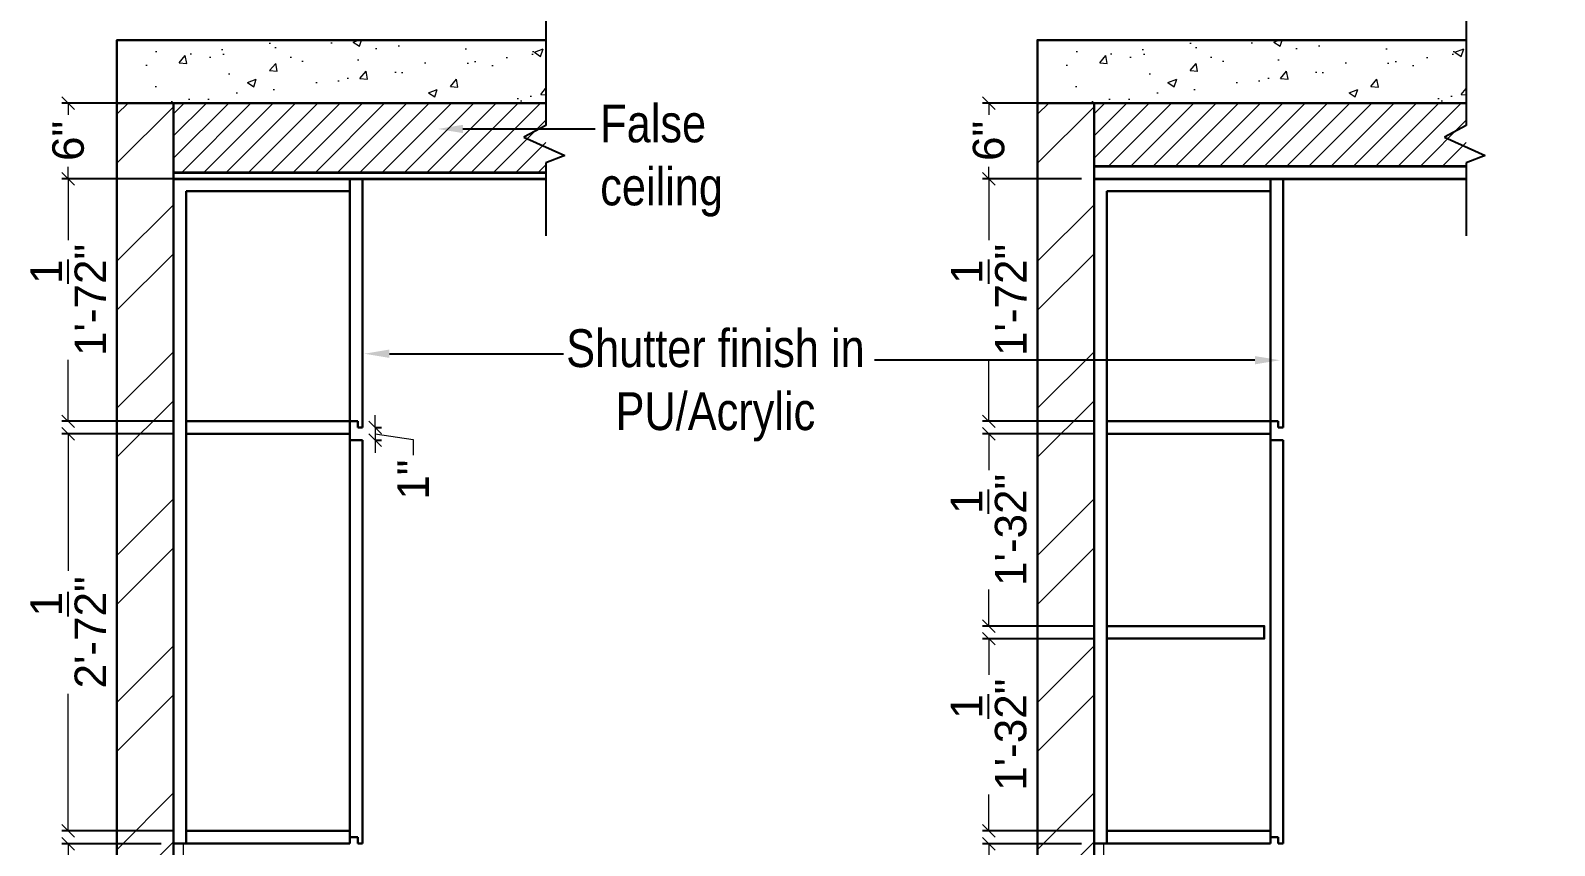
# Model space of a CAD drawing. Header units: millimetres. Extents: x 56222 to 3066687, y -650199 to -121287.
# Drawn here: x 133338.6 to 133459.5, y -184619.3 to -184554.6 of the extents above; entities that cross this region are included whole.
import ezdxf
from ezdxf import colors
from ezdxf.entities.mleader import LeaderData, LeaderLine
from ezdxf.math import Vec2, Vec3

# ---------------------------------------------------------------- set-up
doc = ezdxf.new("R2010")
doc.units = ezdxf.units.MM
doc.header["$MEASUREMENT"] = 0
doc.header["$PDMODE"] = 35
doc.layers.get('Defpoints').update_dxf_attribs({"color": 220})
for name, color, linetype, lineweight in [('dim05', 1, 'Continuous', 13), ('FURNITURE', 32, 'Continuous', 9), ('GF FALSE CEILING', 6, 'Continuous', 35), ('hatch-wall', 8, 'Continuous', 9), ('SECTION ( SLAB PLine )', 104, 'Continuous', 30), ('Text', 7, 'Continuous', 15), ('wall', 7, 'Continuous', 30), ('XX~SLAB ( BEAM )~ ( DIM )', 7, 'Continuous', 9)]:
    doc.layers.add(name, color=color, linetype=linetype, lineweight=lineweight)
doc.styles.add('Arial', font='arial.ttf')
doc.styles.get("Standard").update_dxf_attribs({"font": 'arial.ttf', "height": 6})
doc.styles.add('style4', font='ARIALN.TTF')
doc.dimstyles.new('ISO-25', dxfattribs={"dimtxt": 2.5, "dimasz": 1, "dimexe": 0.5, "dimexo": 1, "dimtad": 0, "dimdec": 1, "dimlunit": 4, "dimtxsty": 'Standard', "dimblk": 'OBLIQUE', "dimcen": 2.5, "dimclrd": 1, "dimclre": 1, "dimclrt": 5, "dimadec": 0, "dimazin": 0, "dimtfac": 1, "dimtdec": 1, "dimtmove": 0, "dimatfit": 3, "dimfxl": 1, "dimlwd": -1, "dimarcsym": 0})

# ---------------------------------------------------------------- blocks, each defined once
blk = doc.blocks.new('_Oblique')
at = {"layer": 'wall', "color": 0, "lineweight": -2}
blk.add_line((-0.5, -0.5), (0.5, 0.5), dxfattribs=at)
blk = doc.blocks.new('*D228')
at = {"layer": 'Defpoints', "color": 0, "lineweight": 30, "transparency": 16777216}
for p in [(133414.63, -184619.12), (133422.99, -184619.12), (133423.74, -184651.34)]:
    blk.add_point(p, dxfattribs=at)
at = {"layer": 'dim05', "color": 1, "linetype": 'Continuous', "lineweight": -2, "transparency": 16777216}
for p, q in [((133421.99, -184619.12), (133414.13, -184619.12)), ((133422.74, -184651.34), (133414.13, -184651.34))]:
    blk.add_line(p, q, dxfattribs=at)
at = {"layer": 'dim05', "color": 1, "linetype": 'Continuous', "transparency": 16777216}
for p, q in [((133414.63, -184619.12), (133414.63, -184631.26)), ((133414.63, -184651.34), (133414.63, -184639.2))]:
    blk.add_line(p, q, dxfattribs=at)
at = {"layer": 'dim05', "color": 1, "transparency": 16777216}
for p, rotation in [((133414.63, -184619.12), 90), ((133414.63, -184651.34), 270)]:
    blk.add_blockref('_Oblique', p, dxfattribs=dict(at, rotation=rotation))
at = {"layer": 'dim05', "color": 5, "lineweight": 25, "transparency": 16777216, "insert": (133414.63, -184635.23), "char_height": 2.5, "attachment_point": 5, "rotation": 90, "style": 'Arial'}
blk.add_mtext('2\'-8"', dxfattribs=at)
blk = doc.blocks.new('*D229')
at = {"layer": 'Defpoints', "color": 0, "lineweight": 30, "transparency": 16777216}
for p in [(133414.63, -184602.84), (133423.99, -184602.84), (133423.99, -184618.09)]:
    blk.add_point(p, dxfattribs=at)
at = {"layer": 'dim05', "color": 1, "linetype": 'Continuous', "lineweight": -2, "transparency": 16777216}
for p, q in [((133422.99, -184602.84), (133414.13, -184602.84)), ((133422.99, -184618.09), (133414.13, -184618.09))]:
    blk.add_line(p, q, dxfattribs=at)
at = {"layer": 'dim05', "color": 1, "linetype": 'Continuous', "transparency": 16777216}
for p, q in [((133414.63, -184602.84), (133414.63, -184605.72)), ((133414.63, -184618.09), (133414.63, -184615.2))]:
    blk.add_line(p, q, dxfattribs=at)
at = {"layer": 'dim05', "color": 1, "transparency": 16777216}
for p, rotation in [((133414.63, -184602.84), 90), ((133414.63, -184618.09), 270)]:
    blk.add_blockref('_Oblique', p, dxfattribs=dict(at, rotation=rotation))
at = {"layer": 'dim05', "color": 5, "lineweight": 25, "transparency": 16777216, "insert": (133414.63, -184610.46), "char_height": 2.5, "attachment_point": 5, "rotation": 90, "style": 'Arial'}
blk.add_mtext('1\'-3{\\H1x;\\S1/2;}"', dxfattribs=at)
blk = doc.blocks.new('*D237')
at = {"layer": 'Defpoints', "color": 0, "lineweight": 30, "transparency": 16777216}
for p in [(133414.63, -184566.34), (133422.99, -184566.34), (133423.99, -184585.59)]:
    blk.add_point(p, dxfattribs=at)
at = {"layer": 'dim05', "color": 1, "linetype": 'Continuous', "lineweight": -2, "transparency": 16777216}
for p, q in [((133421.99, -184566.34), (133414.13, -184566.34)), ((133422.99, -184585.59), (133414.13, -184585.59))]:
    blk.add_line(p, q, dxfattribs=at)
at = {"layer": 'dim05', "color": 1, "linetype": 'Continuous', "transparency": 16777216}
for p, q in [((133414.63, -184566.34), (133414.63, -184571.22)), ((133414.63, -184585.59), (133414.63, -184580.7))]:
    blk.add_line(p, q, dxfattribs=at)
at = {"layer": 'dim05', "color": 1, "transparency": 16777216}
for p, rotation in [((133414.63, -184566.34), 90), ((133414.63, -184585.59), 270)]:
    blk.add_blockref('_Oblique', p, dxfattribs=dict(at, rotation=rotation))
at = {"layer": 'dim05', "color": 5, "lineweight": 25, "transparency": 16777216, "insert": (133414.63, -184575.96), "char_height": 2.5, "attachment_point": 5, "rotation": 90, "style": 'Arial'}
blk.add_mtext('1\'-7{\\H1x;\\S1/2;}"', dxfattribs=at)
blk = doc.blocks.new('*D238')
at = {"layer": 'Defpoints', "color": 0, "lineweight": 30, "transparency": 16777216}
for p in [(133414.63, -184560.34), (133422.99, -184560.34), (133422.99, -184566.34)]:
    blk.add_point(p, dxfattribs=at)
at = {"layer": 'dim05', "color": 1, "linetype": 'Continuous', "lineweight": -2, "transparency": 16777216}
for p, q in [((133421.99, -184560.34), (133414.13, -184560.34)), ((133421.99, -184566.34), (133414.13, -184566.34))]:
    blk.add_line(p, q, dxfattribs=at)
at = {"layer": 'dim05', "color": 1, "linetype": 'Continuous', "transparency": 16777216}
for p, q in [((133414.63, -184560.34), (133414.63, -184561.27)), ((133414.63, -184566.34), (133414.63, -184565.4))]:
    blk.add_line(p, q, dxfattribs=at)
at = {"layer": 'dim05', "color": 1, "transparency": 16777216}
for p, rotation in [((133414.63, -184560.34), 90), ((133414.63, -184566.34), 270)]:
    blk.add_blockref('_Oblique', p, dxfattribs=dict(at, rotation=rotation))
at = {"layer": 'dim05', "color": 5, "lineweight": 25, "transparency": 16777216, "insert": (133414.63, -184563.34), "char_height": 2.5, "attachment_point": 5, "rotation": 90, "style": 'Arial'}
blk.add_mtext('6"', dxfattribs=at)
blk = doc.blocks.new('*D241')
at = {"layer": 'Defpoints', "color": 0, "lineweight": 30, "transparency": 16777216}
for p in [(133341.57, -184619.12), (133349.93, -184619.12), (133350.68, -184651.34)]:
    blk.add_point(p, dxfattribs=at)
at = {"layer": 'dim05', "color": 1, "linetype": 'Continuous', "lineweight": -2, "transparency": 16777216}
for p, q in [((133348.93, -184619.12), (133341.07, -184619.12)), ((133349.68, -184651.34), (133341.07, -184651.34))]:
    blk.add_line(p, q, dxfattribs=at)
at = {"layer": 'dim05', "color": 1, "linetype": 'Continuous', "transparency": 16777216}
for p, q in [((133341.57, -184619.12), (133341.57, -184631.26)), ((133341.57, -184651.34), (133341.57, -184639.2))]:
    blk.add_line(p, q, dxfattribs=at)
at = {"layer": 'dim05', "color": 1, "transparency": 16777216}
for p, rotation in [((133341.57, -184619.12), 90), ((133341.57, -184651.34), 270)]:
    blk.add_blockref('_Oblique', p, dxfattribs=dict(at, rotation=rotation))
at = {"layer": 'dim05', "color": 5, "lineweight": 25, "transparency": 16777216, "insert": (133341.57, -184635.23), "char_height": 2.5, "attachment_point": 5, "rotation": 90, "style": 'Arial'}
blk.add_mtext('2\'-8"', dxfattribs=at)
blk = doc.blocks.new('*D242')
at = {"layer": 'Defpoints', "color": 0, "lineweight": 30, "transparency": 16777216}
for p in [(133341.57, -184586.59), (133350.93, -184586.59), (133350.93, -184618.09)]:
    blk.add_point(p, dxfattribs=at)
at = {"layer": 'dim05', "color": 1, "linetype": 'Continuous', "lineweight": -2, "transparency": 16777216}
for p, q in [((133349.93, -184586.59), (133341.07, -184586.59)), ((133349.93, -184618.09), (133341.07, -184618.09))]:
    blk.add_line(p, q, dxfattribs=at)
at = {"layer": 'dim05', "color": 1, "linetype": 'Continuous', "transparency": 16777216}
for p, q in [((133341.57, -184586.59), (133341.57, -184597.46)), ((133341.57, -184618.09), (133341.57, -184607.22))]:
    blk.add_line(p, q, dxfattribs=at)
at = {"layer": 'dim05', "color": 1, "transparency": 16777216}
for p, rotation in [((133341.57, -184586.59), 90), ((133341.57, -184618.09), 270)]:
    blk.add_blockref('_Oblique', p, dxfattribs=dict(at, rotation=rotation))
at = {"layer": 'dim05', "color": 5, "lineweight": 25, "transparency": 16777216, "insert": (133341.57, -184602.34), "char_height": 2.5, "attachment_point": 5, "rotation": 90, "style": 'Arial'}
blk.add_mtext('2\'-7{\\H1x;\\S1/2;}"', dxfattribs=at)
blk = doc.blocks.new('*D253')
at = {"layer": 'Defpoints', "color": 0, "lineweight": 30, "transparency": 16777216}
for p in [(133341.57, -184566.34), (133350.93, -184566.34), (133350.93, -184585.59)]:
    blk.add_point(p, dxfattribs=at)
at = {"layer": 'dim05', "color": 1, "linetype": 'Continuous', "lineweight": -2, "transparency": 16777216}
for p, q in [((133349.93, -184566.34), (133341.07, -184566.34)), ((133349.93, -184585.59), (133341.07, -184585.59))]:
    blk.add_line(p, q, dxfattribs=at)
at = {"layer": 'dim05', "color": 1, "linetype": 'Continuous', "transparency": 16777216}
for p, q in [((133341.57, -184566.34), (133341.57, -184571.22)), ((133341.57, -184585.59), (133341.57, -184580.7))]:
    blk.add_line(p, q, dxfattribs=at)
at = {"layer": 'dim05', "color": 1, "transparency": 16777216}
for p, rotation in [((133341.57, -184566.34), 90), ((133341.57, -184585.59), 270)]:
    blk.add_blockref('_Oblique', p, dxfattribs=dict(at, rotation=rotation))
at = {"layer": 'dim05', "color": 5, "lineweight": 25, "transparency": 16777216, "insert": (133341.57, -184575.96), "char_height": 2.5, "attachment_point": 5, "rotation": 90, "style": 'Arial'}
blk.add_mtext('1\'-7{\\H1x;\\S1/2;}"', dxfattribs=at)
blk = doc.blocks.new('*D254')
at = {"layer": 'Defpoints', "color": 0, "lineweight": 30, "transparency": 16777216}
for p in [(133341.57, -184560.34), (133349.93, -184560.34), (133349.93, -184566.34)]:
    blk.add_point(p, dxfattribs=at)
at = {"layer": 'dim05', "color": 1, "linetype": 'Continuous', "lineweight": -2, "transparency": 16777216}
for p, q in [((133348.93, -184560.34), (133341.07, -184560.34)), ((133348.93, -184566.34), (133341.07, -184566.34))]:
    blk.add_line(p, q, dxfattribs=at)
at = {"layer": 'dim05', "color": 1, "linetype": 'Continuous', "transparency": 16777216}
for p, q in [((133341.57, -184560.34), (133341.57, -184561.27)), ((133341.57, -184566.34), (133341.57, -184565.4))]:
    blk.add_line(p, q, dxfattribs=at)
at = {"layer": 'dim05', "color": 1, "transparency": 16777216}
for p, rotation in [((133341.57, -184560.34), 90), ((133341.57, -184566.34), 270)]:
    blk.add_blockref('_Oblique', p, dxfattribs=dict(at, rotation=rotation))
at = {"layer": 'dim05', "color": 5, "lineweight": 25, "transparency": 16777216, "insert": (133341.57, -184563.34), "char_height": 2.5, "attachment_point": 5, "rotation": 90, "style": 'Arial'}
blk.add_mtext('6"', dxfattribs=at)
blk = doc.blocks.new('*D335')
at = {"layer": 'Defpoints', "color": 0, "lineweight": 30, "transparency": 16777216}
for p in [(133414.63, -184586.59), (133423.99, -184586.59), (133423.99, -184601.84)]:
    blk.add_point(p, dxfattribs=at)
at = {"layer": 'dim05', "color": 1, "linetype": 'Continuous', "lineweight": -2, "transparency": 16777216}
for p, q in [((133422.99, -184586.59), (133414.13, -184586.59)), ((133422.99, -184601.84), (133414.13, -184601.84))]:
    blk.add_line(p, q, dxfattribs=at)
at = {"layer": 'dim05', "color": 1, "linetype": 'Continuous', "transparency": 16777216}
for p, q in [((133414.63, -184586.59), (133414.63, -184589.47)), ((133414.63, -184601.84), (133414.63, -184598.95))]:
    blk.add_line(p, q, dxfattribs=at)
at = {"layer": 'dim05', "color": 1, "transparency": 16777216}
for p, rotation in [((133414.63, -184586.59), 90), ((133414.63, -184601.84), 270)]:
    blk.add_blockref('_Oblique', p, dxfattribs=dict(at, rotation=rotation))
at = {"layer": 'dim05', "color": 5, "lineweight": 25, "transparency": 16777216, "insert": (133414.63, -184594.21), "char_height": 2.5, "attachment_point": 5, "rotation": 90, "style": 'Arial'}
blk.add_mtext('1\'-3{\\H1x;\\S1/2;}"', dxfattribs=at)
blk = doc.blocks.new('*D336')
at = {"layer": 'Defpoints', "color": 0, "lineweight": 30, "transparency": 16777216}
for p in [(133364.93, -184586.09), (133364.93, -184587.09), (133365.93, -184587.09)]:
    blk.add_point(p, dxfattribs=at)
at = {"layer": 'dim05', "color": 1, "linetype": 'Continuous', "transparency": 16777216}
for p, q in [((133365.93, -184586.09), (133365.93, -184585.09)), ((133365.93, -184586.09), (133365.93, -184587.09)), ((133365.93, -184586.09), (133365.93, -184587.09)), ((133365.93, -184586.59), (133368.94, -184587.03)), ((133365.93, -184587.09), (133365.93, -184588.09)), ((133368.94, -184587.03), (133368.94, -184588.28))]:
    blk.add_line(p, q, dxfattribs=at)
at = {"layer": 'dim05', "color": 1, "linetype": 'Continuous', "lineweight": -2, "transparency": 16777216}
for p, q in [((133365.93, -184586.09), (133366.43, -184586.09)), ((133365.93, -184587.09), (133366.43, -184587.09))]:
    blk.add_line(p, q, dxfattribs=at)
at = {"layer": 'dim05', "color": 1, "transparency": 16777216}
for p, rotation in [((133365.93, -184586.09), 270), ((133365.93, -184587.09), 90)]:
    blk.add_blockref('_Oblique', p, dxfattribs=dict(at, rotation=rotation))
at = {"layer": 'dim05', "color": 5, "lineweight": 25, "transparency": 16777216, "insert": (133368.94, -184590.22), "char_height": 2.5, "attachment_point": 5, "rotation": 90, "style": 'Arial'}
blk.add_mtext('1"', dxfattribs=at)

msp = doc.modelspace()

# ---------------------------------------------------------------- hatches: boundary and pattern name
at = {"layer": 'FURNITURE', "lineweight": 20, "true_color": 0x636466}
h = msp.add_hatch(dxfattribs=at)
h.set_pattern_fill('AR-CONC', color=251)
h.set_pattern_definition([(50, (3927.5346, -203110.046), (7.17260183, -0.62752135), [0.75, -8.25]), (355, (3927.535, -203110.046), (-1.38751334, 7.52192134), [0.6, -6.6]), (100.4514445, (3928.1324, -203110.0984), (5.78508847, 6.8943999), [0.6374019, -7.0114211]), (46.1842, (3927.535, -203108.046), (10.6724133, -1.6551928), [1.125, -12.375]), (96.6356355, (3928.424, -203108.184), (9.34661946, 9.741186), [0.9561034, -10.5171376]), (351.184164, (3927.535, -203108.046), (9.34661945, 9.741186), [0.9, -9.9]), (21, (3928.5346, -203108.546), (5.96907052, -4.0261889), [0.75, -8.25]), (326, (3928.535, -203108.546), (2.4331533, 7.25150045), [0.6, -6.6]), (71.451445, (3929.032, -203108.882), (8.40222377, 3.22531153), [0.6374019, -7.0114211]), (37.5, (3927.5346, -203110.0462), (0.121598553, 3.32893854), [0, -6.52, 0, -6.7, 0, -6.625]), (7.5, (3927.5346, -203110.046), (2.63069537, 3.94411712), [0, -3.82, 0, -6.37, 0, -2.525]), (327.5, (3925.3046, -203110.0462), (5.33822436, -0.22554872), [0, -2.5, 0, -7.8, 0, -10.35]), (317.5, (3924.3046, -203110.046), (5.8318617, 1.00104982), [0, -3.25, 0, -5.18, 0, -7.35])])
h.paths.add_polyline_path([(133505.087, -184587.336), (133500.562, -184587.336), (133500.562, -184587.367)])
h.paths.add_polyline_path([(133379.456, -184560.332), (133379.469, -184555.336), (133345.428, -184555.336), (133345.428, -184560.336), (133356.562, -184560.336), (133356.549, -184560.34)])
h = msp.add_hatch(dxfattribs=at)
h.set_pattern_fill('AR-CONC', color=251)
h.set_pattern_definition([(50, (4000.595, -203110.046), (7.17260183, -0.62752135), [0.75, -8.25]), (355, (4000.595, -203110.046), (-1.38751334, 7.52192134), [0.6, -6.6]), (100.4514445, (4001.193, -203110.0984), (5.78508847, 6.8943999), [0.6374019, -7.0114211]), (46.1842, (4000.595, -203108.046), (10.6724133, -1.6551928), [1.125, -12.375]), (96.6356355, (4001.485, -203108.184), (9.34661946, 9.741186), [0.9561034, -10.5171376]), (351.184164, (4000.595, -203108.046), (9.34661945, 9.741186), [0.9, -9.9]), (21, (4001.595, -203108.546), (5.96907052, -4.0261889), [0.75, -8.25]), (326, (4001.595, -203108.546), (2.4331533, 7.25150045), [0.6, -6.6]), (71.451445, (4002.0926, -203108.882), (8.40222377, 3.22531153), [0.6374019, -7.0114211]), (37.5, (4000.5952, -203110.0462), (0.121598553, 3.32893854), [0, -6.52, 0, -6.7, 0, -6.625]), (7.5, (4000.5952, -203110.046), (2.63069537, 3.94411712), [0, -3.82, 0, -6.37, 0, -2.525]), (327.5, (3998.3652, -203110.0462), (5.33822436, -0.22554872), [0, -2.5, 0, -7.8, 0, -10.35]), (317.5, (3997.365, -203110.046), (5.8318617, 1.00104982), [0, -3.25, 0, -5.18, 0, -7.35])])
h.paths.add_polyline_path([(133578.147, -184587.336), (133573.623, -184587.336), (133573.623, -184587.367)])
h.paths.add_polyline_path([(133452.517, -184560.332), (133452.53, -184555.336), (133418.489, -184555.336), (133418.489, -184560.336), (133429.623, -184560.336), (133429.609, -184560.34)])
at = {"layer": 'GF FALSE CEILING', "lineweight": 9}
h = msp.add_hatch(dxfattribs=at)
h.set_pattern_fill('ANSI31', color=256, scale=10)
h.set_pattern_definition([(45, (5111.1925, -201492.4671), (-0.883883476, 0.883883476), [])])
h.paths.add_polyline_path([(133379.463, -184560.336), (133349.928, -184560.336), (133349.928, -184565.836), (133379.463, -184565.836)])
h = msp.add_hatch(dxfattribs=at)
h.set_pattern_fill('ANSI31', color=256, scale=10)
h.set_pattern_definition([(45, (5184.253, -201492.4671), (-0.883883476, 0.883883476), [])])
h.paths.add_polyline_path([(133452.523, -184560.336), (133422.989, -184560.336), (133422.989, -184565.336), (133452.523, -184565.336)])
at = {"layer": 'hatch-wall'}
h = msp.add_hatch(dxfattribs=at)
h.set_pattern_fill('ANSI32', color=256, scale=22)
h.set_pattern_definition([(45, (5111.1925, -201501.458), (-5.83363094, 5.83363094), []), (45, (5115.0816, -201501.458), (-5.83363094, 5.83363094), [])])
h.paths.add_polyline_path([(133349.922, -184560.336), (133345.435, -184560.336), (133345.441, -184684.336), (133349.928, -184684.336)])
h = msp.add_hatch(dxfattribs=at)
h.set_pattern_fill('ANSI32', color=256, scale=22)
h.set_pattern_definition([(45, (5184.253, -201501.458), (-5.83363094, 5.83363094), []), (45, (5188.142, -201501.458), (-5.83363094, 5.83363094), [])])
h.paths.add_polyline_path([(133422.983, -184560.336), (133418.495, -184560.336), (133418.501, -184684.336), (133422.989, -184684.336)])

# ---------------------------------------------------------------- linework, layer by layer
at = {"layer": 'FURNITURE', "linetype": 'ByBlock', "lineweight": -3}
for p, q in [((133379.463, -184551.26), (133379.463, -184562.125)), ((133452.523, -184551.26), (133452.523, -184562.125)), ((133379.463, -184562.125), (133377.736, -184563.033)), ((133452.523, -184562.125), (133450.797, -184563.033)), ((133377.736, -184563.033), (133380.975, -184564.496)), ((133450.797, -184563.033), (133454.036, -184564.496)), ((133380.975, -184564.496), (133379.463, -184565.073)), ((133379.463, -184565.073), (133379.463, -184570.882)), ((133454.036, -184564.496), (133452.523, -184565.073)), ((133452.523, -184565.073), (133452.523, -184570.882)), ((133349.928, -184567.336), (133349.928, -184571.345)), ((133422.989, -184567.336), (133422.989, -184571.345))]:
    msp.add_line(p, q, dxfattribs=at)
at = {"layer": 'FURNITURE', "lineweight": 30}
for p, q in [((133349.928, -184565.836), (133349.928, -184619.086)), ((133364.928, -184566.336), (133349.928, -184566.336)), ((133363.928, -184566.336), (133363.928, -184619.086)), ((133364.928, -184586.086), (133364.928, -184566.336)), ((133437.989, -184566.336), (133422.989, -184566.336)), ((133436.989, -184566.336), (133436.989, -184619.086)), ((133437.989, -184586.086), (133437.989, -184566.336)), ((133350.928, -184567.336), (133350.928, -184619.086)), ((133363.928, -184567.336), (133350.928, -184567.336)), ((133423.989, -184567.336), (133423.989, -184619.086)), ((133436.989, -184567.336), (133423.989, -184567.336)), ((133363.928, -184585.586), (133364.548, -184585.586)), ((133364.548, -184586.086), (133364.548, -184585.586)), ((133436.989, -184585.586), (133437.609, -184585.586)), ((133437.609, -184586.086), (133437.609, -184585.586)), ((133363.928, -184586.086), (133363.928, -184586.086)), ((133363.928, -184586.086), (133363.928, -184586.086)), ((133364.928, -184586.086), (133364.548, -184586.086)), ((133436.989, -184586.086), (133436.989, -184586.086)), ((133436.989, -184586.086), (133436.989, -184586.086)), ((133437.989, -184586.086), (133437.609, -184586.086)), ((133364.928, -184587.086), (133363.928, -184587.086)), ((133364.928, -184619.086), (133364.928, -184587.086)), ((133437.989, -184587.086), (133436.989, -184587.086)), ((133437.989, -184619.086), (133437.989, -184587.086)), ((133363.928, -184618.086), (133350.928, -184618.086)), ((133436.989, -184618.086), (133423.989, -184618.086)), ((133363.928, -184619.086), (133349.928, -184619.086)), ((133363.928, -184618.586), (133364.548, -184618.586)), ((133363.928, -184619.086), (133363.928, -184619.086)), ((133363.928, -184619.086), (133363.928, -184619.086)), ((133364.548, -184619.086), (133364.548, -184618.586)), ((133364.928, -184619.086), (133364.548, -184619.086)), ((133431.489, -184619.086), (133422.989, -184619.086)), ((133436.989, -184619.086), (133431.442, -184619.102)), ((133436.989, -184618.586), (133437.609, -184618.586)), ((133436.989, -184619.086), (133436.989, -184619.086)), ((133436.989, -184619.086), (133436.989, -184619.086)), ((133437.609, -184619.086), (133437.609, -184618.586)), ((133437.989, -184619.086), (133437.609, -184619.086))]:
    msp.add_line(p, q, dxfattribs=at)
msp.add_lwpolyline([(133422.989, -184566.336), (133422.989, -184619.086)], dxfattribs=at)
for points in [[(133350.928, -184586.586), (133363.928, -184586.586), (133363.928, -184585.586), (133350.928, -184585.586)], [(133423.989, -184586.586), (133436.989, -184586.586), (133436.989, -184585.586), (133423.989, -184585.586)], [(133423.989, -184602.836), (133436.489, -184602.836), (133436.489, -184601.836), (133423.989, -184601.836)]]:
    msp.add_lwpolyline(points, close=True, dxfattribs=at)
at = {"layer": 'GF FALSE CEILING'}
for p, q in [((133349.928, -184565.836), (133379.463, -184565.836)), ((133349.928, -184566.336), (133379.463, -184566.336)), ((133422.989, -184565.336), (133452.523, -184565.336)), ((133422.989, -184566.336), (133452.523, -184566.336))]:
    msp.add_line(p, q, dxfattribs=at)
at = {"layer": 'SECTION ( SLAB PLine )', "color": 1}
for points in [[(133379.463, -184555.336), (133345.428, -184555.336), (133345.428, -184560.336), (133349.928, -184560.336), (133349.928, -184560.336), (133379.463, -184560.336)], [(133452.523, -184555.336), (133418.489, -184555.336), (133418.489, -184560.336), (133422.989, -184560.336), (133422.989, -184560.336), (133452.523, -184560.336)]]:
    msp.add_lwpolyline(points, dxfattribs=at)
at = {"layer": 'wall', "lineweight": 30}
msp.add_lwpolyline([(133349.928, -184566.336), (133349.928, -184619.086)], dxfattribs=at)
at = {"layer": 'XX~SLAB ( BEAM )~ ( DIM )', "color": 242, "lineweight": 15, "true_color": 0xcd2027}
for p, q in [((133350.678, -184619.086), (133350.678, -184651.336)), ((133423.739, -184619.086), (133423.739, -184651.336))]:
    msp.add_line(p, q, dxfattribs=at)
at = {"layer": 'XX~SLAB ( BEAM )~ ( DIM )', "lineweight": 30}
for points in [[(133349.928, -184684.336), (133345.428, -184684.336), (133345.428, -184560.336), (133349.928, -184560.336)], [(133422.989, -184684.336), (133418.489, -184684.336), (133418.489, -184560.336), (133422.989, -184560.336)]]:
    msp.add_lwpolyline(points, close=True, dxfattribs=at)

# ---------------------------------------------------------------- dimensions: what is measured, and where the dimension line sits
at = {"layer": 'dim05', "color": 27, "lineweight": 25, "true_color": 0x7d5120}
for base, p1, p2, picture, middle in [((133341.571, -184560.336), (133349.928, -184566.336), (133349.928, -184560.336), '*D254', (133341.571, -184563.336)), ((133414.631, -184560.336), (133422.989, -184566.336), (133422.989, -184560.336), '*D238', (133414.631, -184563.336)), ((133341.5709, -184566.3357), (133350.9284, -184585.586), (133350.9284, -184566.3357), '*D253', (133341.5709, -184575.9609)), ((133414.6314, -184566.3357), (133423.9889, -184585.586), (133422.9889, -184566.3357), '*D237', (133414.6314, -184575.9609)), ((133341.571, -184586.586), (133350.928, -184618.086), (133350.928, -184586.586), '*D242', (133341.571, -184602.336)), ((133414.63143633, -184586.58603486), (133423.98892802, -184601.83603489), (133423.98892802, -184586.58603486), '*D335', (133414.63143633, -184594.21103487)), ((133414.63143633, -184602.83603489), (133423.98892802, -184618.08603491), (133423.98892802, -184602.83603489), '*D229', (133414.63143633, -184610.4610349)), ((133341.571, -184619.117), (133350.678, -184651.336), (133349.928, -184619.117), '*D241', (133341.571, -184635.227)), ((133414.631, -184619.117), (133423.739, -184651.336), (133422.989, -184619.117), '*D228', (133414.631, -184635.227))]:
    dim = msp.add_linear_dim(base=base, p1=p1, p2=p2, angle=90, dimstyle='ISO-25', override={"dimtxsty": 'Arial'}, dxfattribs=at)
    dim.commit()
    dim.dimension.update_dxf_attribs({"geometry": picture, "text_midpoint": middle})
dim = msp.add_linear_dim(base=(133365.928, -184587.086), p1=(133364.928, -184586.086), p2=(133364.928, -184587.086), angle=90, dimstyle='ISO-25', override={"dimtxsty": 'Arial', "dimtmove": 1}, dxfattribs=at)
dim.commit()
dim.dimension.update_dxf_attribs({"geometry": '*D336', "text_midpoint": (133368.943, -184588.901), "dimtype": 160})

# ---------------------------------------------------------------- leaders
at = {"layer": 'Text', "color": 1, "lineweight": 0, "ltscale": 20}
ml = msp.add_multileader_mtext('Standard', dxfattribs=at)
ml.set_content('False \\Pceiling', color=1, style='style4')
ml.set_leader_properties()
ml.build(insert=Vec2(0, 0))
ml.multileader.update_dxf_attribs({"dogleg_length": 2.025, "arrow_head_size": 2})
ctx = ml.context
ctx.base_point, ctx.char_height, ctx.arrow_head_size, ctx.landing_gap_size, ctx.plane_origin = Vec3(133383.392, -184562.391), 3, 2, 0.4, Vec3(133321.77, -184562.391)
notes = []
notes.append((ctx, [(0, (1, 1, 0), (133380.903, -184562.391), (1, 0), 2.489, [(0, [(133370.895, -184562.391)], 0, [])])]))
ctx.mtext.insert = Vec3(133383.792, -184560.45)
ml = msp.add_multileader_mtext('Standard', dxfattribs=at)
ml.set_content('Shutter finish in \\PPU/Acrylic ', color=1, style='style4')
ml.set_leader_properties()
ml.build(insert=Vec2(0, 0))
ml.multileader.update_dxf_attribs({"dogleg_length": 2.025, "arrow_head_size": 2})
ctx = ml.context
ctx.base_point, ctx.char_height, ctx.arrow_head_size, ctx.landing_gap_size, ctx.plane_origin = Vec3(133380.886, -184580.227), 3, 2, 0.4, Vec3(133313.221, -184580.227)
ctx.text_align_type = 1
notes.append((ctx, [(0, (1, 1, 0), (133372.354, -184580.227), (1, 0), 8.532, [(0, [(133365.053, -184580.227)], 0, [])])]))
ctx.mtext.insert, ctx.mtext.alignment = Vec3(133392.933, -184578.286), 2
ml = msp.add_multileader_mtext('Standard', dxfattribs=at)
ml.set_content('', color=1, style='style4')
ml.set_leader_properties()
ml.build(insert=Vec2(0, 0))
ml.multileader.update_dxf_attribs({"dogleg_length": 2.011, "arrow_head_size": 2})
ctx = ml.context
ctx.base_point, ctx.char_height, ctx.arrow_head_size, ctx.landing_gap_size, ctx.plane_origin = Vec3(133404.771, -184580.742), 3, 2, 0.4, Vec3(133448.951, -184580.742)
notes.append((ctx, [(0, (1, 1, 0), (133407.582, -184580.742), (-1, 0), 2.011, [(0, [(133437.746, -184580.742)], 0, [])])]))
ctx.mtext.insert = Vec3(133405.171, -184579.242)
for ctx, leaders in notes:
    for number, flags, end, landing, length, lines in leaders:
        leader = LeaderData()
        leader.index, (leader.has_last_leader_line, leader.has_dogleg_vector, leader.attachment_direction) = number, flags
        leader.last_leader_point, leader.dogleg_vector, leader.dogleg_length = Vec3(end), Vec3(landing), length
        for number, points, colour, breaks in lines:
            line = LeaderLine()
            line.index, line.vertices, line.color, line.breaks = number, Vec3.list(points), colors.encode_raw_color(colour), breaks
            leader.lines.append(line)
        ctx.leaders.append(leader)

doc.saveas('drawing.dxf')
